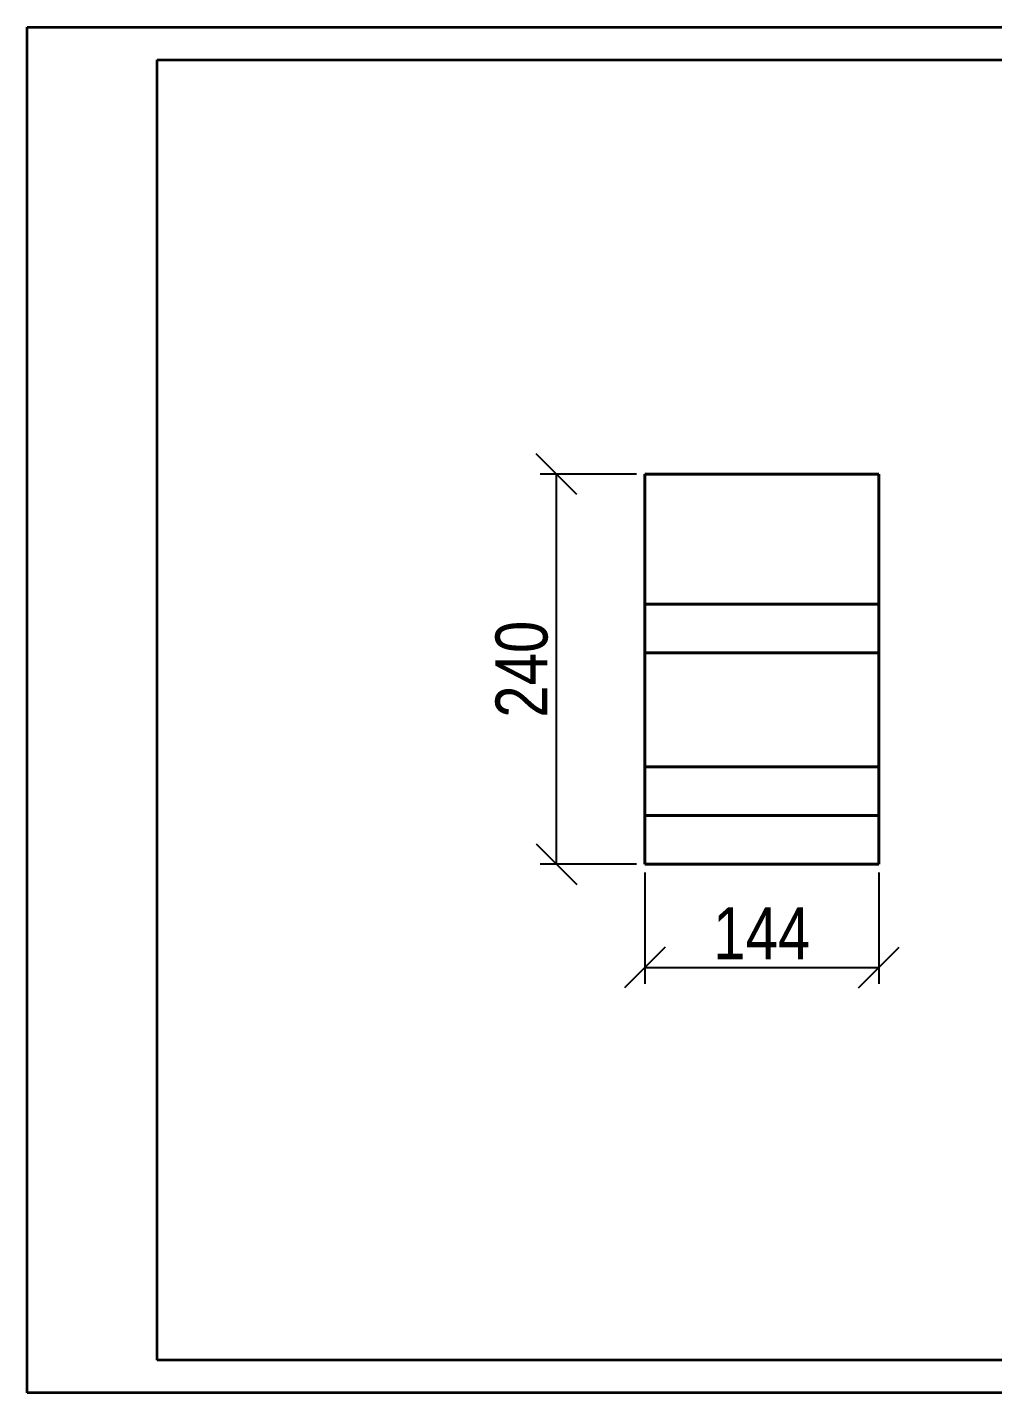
# Model space of a CAD drawing. Header units: millimetres. Extents: x 0 to 1188, y 0 to 840.
# Drawn here: x 0 to 594, y 0 to 840 of the extents above; entities that cross this region are included whole.
import ezdxf

# ---------------------------------------------------------------- set-up
doc = ezdxf.new("R2010")
doc.units = ezdxf.units.MM
doc.layers.get('0').update_dxf_attribs({"lineweight": 35})
doc.layers.add('Архио', color=252, linetype='Continuous', lineweight=40)
doc.layers.add('Размеры', color=5, linetype='Continuous', lineweight=9)
doc.styles.add('Размер', font='arial.ttf', dxfattribs={"width": 0.8})
doc.dimstyles.new('M 1-1_h36_(M 1-4)', dxfattribs={"dimtxt": 32, "dimasz": 25, "dimexe": 10, "dimexo": 5, "dimgap": 5, "dimtad": 1, "dimdec": 0, "dimtxsty": 'Размер', "dimblk": 'OBLIQUE', "dimcen": 2.5, "dimadec": 0, "dimazin": 0, "dimtfac": 1, "dimtdec": 0, "dimtmove": 0, "dimatfit": 3, "dimfxl": 0, "dimarcsym": 0})

# ---------------------------------------------------------------- blocks, each defined once
blk = doc.blocks.new('A$C49AA496E')
for p, q in [((0, 0), (0, 210)), ((0, 210), (297, 210)), ((20, 5), (20, 205)), ((20, 205), (292, 205)), ((292, 5), (20, 5)), ((297, 0), (0, 0))]:
    blk.add_line(p, q)
blk = doc.blocks.new('_Oblique')
at = {"color": 0, "linetype": 'ByBlock', "lineweight": -2}
blk.add_line((-0.5, -0.5), (0.5, 0.5), dxfattribs=at)
blk = doc.blocks.new('*D15')
at = {"layer": 'Defpoints', "color": 0, "transparency": 16777216}
for p in [(379.88, 325.08), (523.88, 325.08), (523.88, 261.63)]:
    blk.add_point(p, dxfattribs=at)
at = {"layer": 'Размеры', "color": 0, "lineweight": -2, "transparency": 16777216}
for p, q in [((379.88, 320.08), (379.88, 251.63)), ((523.88, 320.08), (523.88, 251.63)), ((379.88, 261.63), (523.88, 261.63))]:
    blk.add_line(p, q, dxfattribs=at)
at = {"layer": 'Размеры', "color": 0, "lineweight": -2, "transparency": 16777216, "xscale": 25, "yscale": 25, "zscale": 25, "rotation": 180}
blk.add_blockref('_Oblique', (379.88, 261.63), dxfattribs=at)
at = {"layer": 'Размеры', "color": 0, "lineweight": -2, "transparency": 16777216, "xscale": 25, "yscale": 25, "zscale": 25}
blk.add_blockref('_Oblique', (523.88, 261.63), dxfattribs=at)
at = {"layer": 'Размеры', "color": 0, "transparency": 16777216, "insert": (451.88, 282.7), "char_height": 32, "attachment_point": 5, "style": 'Размер'}
blk.add_mtext('144', dxfattribs=at)
blk = doc.blocks.new('*D16')
at = {"layer": 'Defpoints', "color": 0, "transparency": 16777216}
for p in [(325.64, 565.08), (379.88, 565.08), (379.88, 325.08)]:
    blk.add_point(p, dxfattribs=at)
at = {"layer": 'Размеры', "color": 0, "lineweight": -2, "transparency": 16777216}
for p, q in [((374.88, 565.08), (315.64, 565.08)), ((325.64, 325.08), (325.64, 565.08)), ((374.88, 325.08), (315.64, 325.08))]:
    blk.add_line(p, q, dxfattribs=at)
at = {"layer": 'Размеры', "color": 0, "lineweight": -2, "transparency": 16777216, "xscale": 25, "yscale": 25, "zscale": 25}
for p, rotation in [((325.64, 565.08), 90), ((325.64, 325.08), 270)]:
    blk.add_blockref('_Oblique', p, dxfattribs=dict(at, rotation=rotation))
at = {"layer": 'Размеры', "color": 0, "transparency": 16777216, "insert": (304.3, 445.08), "char_height": 32, "attachment_point": 5, "rotation": 90, "style": 'Размер'}
blk.add_mtext('240', dxfattribs=at)

msp = doc.modelspace()

# ---------------------------------------------------------------- linework, layer by layer
at = {"layer": 'Архио'}
for p, q in [((379.88, 565.08), (379.88, 485.08)), ((523.88, 565.08), (379.88, 565.08)), ((523.88, 485.08), (523.88, 565.08)), ((379.88, 485.08), (379.88, 455.08)), ((523.88, 485.08), (379.88, 485.08)), ((523.88, 455.08), (523.88, 485.08)), ((523.88, 455.08), (379.88, 455.08)), ((379.88, 455.08), (379.88, 385.08)), ((523.88, 385.08), (523.88, 455.08)), ((379.88, 385.08), (379.88, 370.08)), ((523.88, 385.08), (379.88, 385.08)), ((523.88, 370.08), (523.88, 385.08)), ((379.88, 370.08), (379.88, 355.08)), ((523.88, 355.08), (523.88, 370.08)), ((379.88, 355.08), (379.88, 325.08)), ((523.88, 355.08), (379.88, 355.08)), ((523.88, 325.08), (523.88, 355.08)), ((523.88, 325.08), (379.88, 325.08))]:
    msp.add_line(p, q, dxfattribs=at)

# ---------------------------------------------------------------- block references
at = {"xscale": 4, "yscale": 4, "zscale": 4}
msp.add_blockref('A$C49AA496E', (0, 0), dxfattribs=at)

# ---------------------------------------------------------------- dimensions: what is measured, and where the dimension line sits
at = {"layer": 'Размеры'}
dim = msp.add_linear_dim(base=(325.64, 565.08), p1=(379.88, 325.08), p2=(379.88, 565.08), angle=90, dimstyle='M 1-1_h36_(M 1-4)', dxfattribs=at)
dim.commit()
dim.dimension.update_dxf_attribs({"geometry": '*D16', "text_midpoint": (304.3, 445.08)})
dim = msp.add_linear_dim(base=(523.88, 261.63), p1=(379.88, 325.08), p2=(523.88, 325.08), dimstyle='M 1-1_h36_(M 1-4)', dxfattribs=at)
dim.commit()
dim.dimension.update_dxf_attribs({"geometry": '*D15', "text_midpoint": (451.88, 282.7)})

doc.saveas('drawing.dxf')
